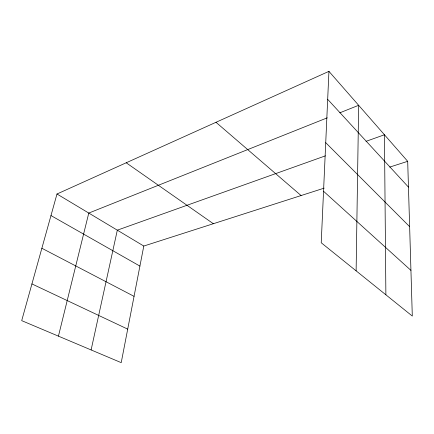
<?xml version="1.0" encoding="UTF-8"?>
<svg xmlns="http://www.w3.org/2000/svg" width="434" height="434" viewBox="0 0 434 434"><rect width="100%" height="100%" fill="white"/><g stroke="black" fill="none" stroke-linecap="round" stroke-linejoin="round"><path stroke-width="0.65" d="M356.119 270.849L358.652 105.294L339.811 112.818M328.939 71.35L321.225 242.763L412.3 316.066L407.694 161.323L328.939 71.35L56.984 194.003L21.7 320.639L121.216 362.65L143.795 246.045L324.252 188.112M91.113 349.94L117.316 230.172L325.429 155.844M58.433 336.144L88.78 213.067L327.247 117.836M366.046 141.338L384.448 134.762L385.886 294.805M389.743 167.085L407.694 161.323M31.932 283.923L127.71 329.129M41.865 248.259L134.057 296.346M50.973 215.562L139.916 266.096M56.984 194.003L143.795 246.045M126.213 162.783L213.36 223.716M215.991 122.29L301.087 195.55M323.547 191.269L410.944 270.387M325.733 142.683L409.642 226.656M327.681 99.337L408.465 187.114"/></g></svg>
